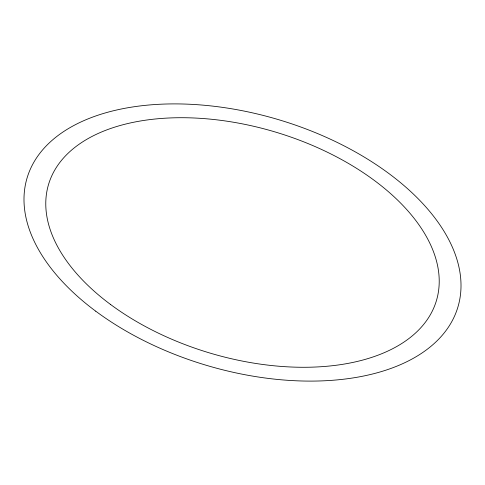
<?xml version="1.0" encoding="UTF-8"?>
<svg xmlns="http://www.w3.org/2000/svg" width="485" height="485" viewBox="0 0 485 485"><rect width="100%" height="100%" fill="white"/><g stroke="black" fill="none" stroke-linecap="round" stroke-linejoin="round"><path stroke-width="0.73" d="M95.745 311.194A224.876 128.016 16.7 0 0 456.082 312.407A224.876 128.016 16.7 0 0 175.673 103.899A224.876 128.016 16.7 0 0 95.745 311.194M110.374 304.344A202.457 115.254 16.7 0 0 434.784 305.435A202.457 115.254 16.7 0 0 182.336 117.716A202.457 115.254 16.7 0 0 110.374 304.344"/></g></svg>
